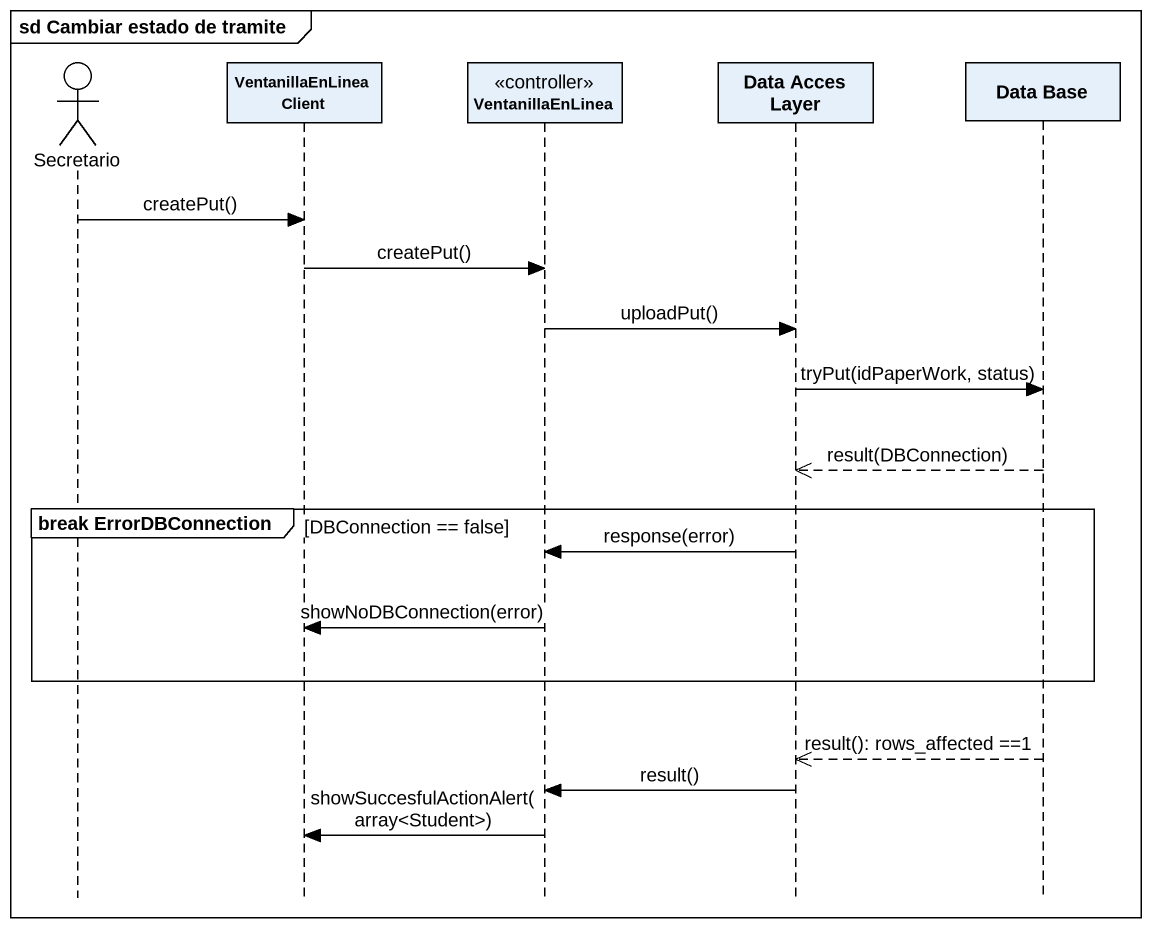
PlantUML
@startuml
mainframe sd Cambiar estado de tramite
hide footbox
actor Secretario
participant "VentanillaEnLinea Client" as VentanillaEnLinea_Client
participant VentanillaEnLinea <<controller>>
participant "Data Acces Layer" as Data_Acces_Layer
participant "Data Base" as Data_Base

Secretario -> VentanillaEnLinea_Client : createPut()
VentanillaEnLinea_Client -> VentanillaEnLinea : createPut()
VentanillaEnLinea -> Data_Acces_Layer : uploadPut()
Data_Acces_Layer -> Data_Base : tryPut(idPaperWork, status)
Data_Base -->> Data_Acces_Layer : result(DBConnection)
group break ErrorDBConnection [DBConnection == false]
  Data_Acces_Layer -> VentanillaEnLinea : response(error)
  VentanillaEnLinea -> VentanillaEnLinea_Client : showNoDBConnection(error)
end
Data_Base -->> Data_Acces_Layer : result(): rows_affected ==1
Data_Acces_Layer -> VentanillaEnLinea : result()
VentanillaEnLinea -> VentanillaEnLinea_Client : showSuccesfulActionAlert(array<Student>)
@enduml
